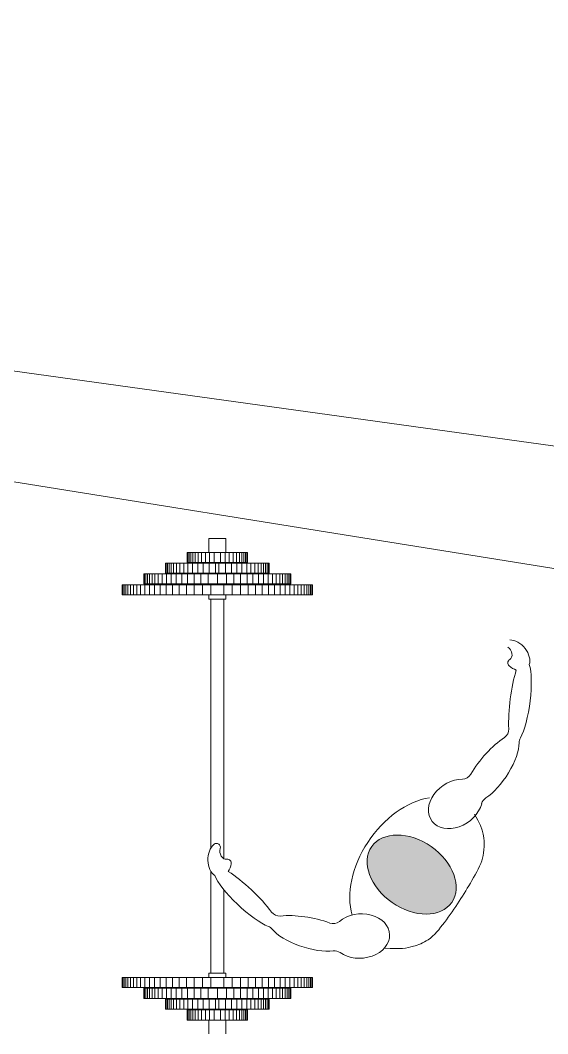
# Model space of a CAD drawing. Header units: metres. Extents: x -2 to 3328848, y -2 to 2725060.
# Drawn here: x 1663065.67 to 1663077.87, y 1362447.67 to 1362471.12 of the extents above; entities that cross this region are included whole.
import ezdxf

# ---------------------------------------------------------------- set-up
doc = ezdxf.new("R2010")
doc.units = ezdxf.units.M
doc.layers.get('0').update_dxf_attribs({"color": 253, "lineweight": 0})
for name, color, linetype, lineweight in [('ICT_TOMAS', 1, 'Continuous', 0), ('muebles', 253, 'Continuous', 0), ('NOFIJO', 253, 'Continuous', 0)]:
    doc.layers.add(name, color=color, linetype=linetype, lineweight=lineweight)

msp = doc.modelspace()

# ---------------------------------------------------------------- hatches: boundary and pattern name
at = {"linetype": 'Continuous'}
h = msp.add_hatch(color=256, dxfattribs=at)
edge = h.paths.add_edge_path()
edge.add_ellipse((1663074.72, 1362451.357), major_axis=(0.925, -0.646), ratio=0.700346, start_angle=0, end_angle=360)

# ---------------------------------------------------------------- linework, layer by layer
for centre, radius, start, end in [((1663077.033, 1362456.252), 0.09, 120.5309, 229.9141), ((1663076.741, 1362454.714), 0.225, 303.2807, 3.0365), ((1663077.43, 1362454.409), 0.225, 150.9896, 180.423), ((1663075.893, 1362453.79), 0.225, 269.8368, 330.0718), ((1663076.556, 1362452.939), 0.225, 122.3074, 165.0377), ((1663070.207, 1362451.988), 0.09, 342.436, 129.3293), ((1663070.458, 1362451.622), 0.09, 349.595, 98.9782), ((1663071.662, 1362450.621), 0.225, 216.4726, 276.2284), ((1663072.904, 1362450.447), 0.225, 249.4373, 309.6724), ((1663071.325, 1362449.947), 0.225, 39.0861, 68.5195), ((1663072.934, 1362449.369), 0.225, 54.4714, 97.2017)]:
    msp.add_arc(centre, radius, start, end, dxfattribs=at)
for centre, major_axis, ratio, start_param, end_param in [((1663077.117, 1362456.429), (-0.264, 0.307), 0.68048, 3.533026, 5.756961), ((1663076.907, 1362456.479), (0.075, -0.153), 0.730846, 6.340712, 8.543006), ((1663077.229, 1362455.359), (0.127, 1.06), 0.221383, 0.835905, 2.236055), ((1663077.117, 1362456.429), (-0.264, 0.307), 0.68048, 8.088901, 8.590018), ((1663077.229, 1362455.359), (0.128, 0.961), 0.233809, 3.678872, 5.840224), ((1663076.637, 1362453.838), (0.665, 0.788), 0.3457, 0.860123, 2.051551), ((1663076.637, 1362453.838), (0.49, 0.762), 0.376057, 3.821727, 5.76129), ((1663075.733, 1362452.992), (0.551, 0.39), 0.760418, 0.817247, 5.541544)]:
    msp.add_ellipse(centre, major_axis=major_axis, ratio=ratio, start_param=start_param, end_param=end_param, dxfattribs=at)
at = {"linetype": 'Continuous', "extrusion": (0, 0, -1)}
for centre, major_axis, ratio, start_param, end_param in [((1663074.782, 1362451.446), (-1.08, -1.545), 0.668353, 6.772108, 8.852252), ((1663070.281, 1362451.705), (0.008, 0.404), 0.68048, 3.533026, 5.756961), ((1663070.411, 1362451.877), (0.04, -0.166), 0.730846, 6.340712, 8.543006), ((1663070.281, 1362451.705), (0.008, 0.404), 0.68048, 8.088901, 8.590018), ((1663070.876, 1362450.808), (-0.772, 0.737), 0.221383, 0.835905, 2.236055), ((1663070.876, 1362450.808), (-0.71, 0.66), 0.233809, 3.678872, 5.840224), ((1663073.536, 1362449.934), (-0.673, -0.049), 0.760418, 0.817247, 5.541544), ((1663072.299, 1362450.011), (-1.014, 0.185), 0.3457, 0.860123, 2.051551), ((1663072.299, 1362450.011), (-0.863, 0.276), 0.376057, 3.821727, 5.76129)]:
    msp.add_ellipse(centre, major_axis=major_axis, ratio=ratio, start_param=start_param, end_param=end_param, dxfattribs=at)
at = {"linetype": 'Continuous'}
msp.add_ellipse((1663074.72, 1362451.357), major_axis=(0.925, -0.646), ratio=0.700346, dxfattribs=at)
msp.add_open_spline([(1663074.089, 1362449.658), (1663074.471, 1362449.624), (1663074.701, 1362449.671), (1663075.149, 1362449.828), (1663075.635, 1362450.442), (1663076.038, 1362451.078), (1663076.365, 1362451.664), (1663076.404, 1362452.011), (1663076.409, 1362452.363), (1663076.172, 1362452.753)], degree=3, knots=[0.0184162, 0.0184162, 0.0184162, 0.0184162, 0.0807454, 0.1249742, 0.1827895, 0.3115822, 0.3833877, 0.4196443, 0.4709363, 0.4709363, 0.4709363, 0.4709363], dxfattribs=at)
at = {"layer": 'ICT_TOMAS'}
for points in [[(1663007.058, 1362471.122), (1663132.637, 1362453.685)], [(1663007.058, 1362469.827), (1663132.818, 1362449.64), (1663141.198, 1362449.64), (1663141.198, 1362451.001)]]:
    msp.add_lwpolyline(points, dxfattribs=at)
at = {"layer": 'muebles'}
for p, q in [((1663070.028, 1362459.13), (1663070.028, 1362458.812)), ((1663070.028, 1362459.13), (1663070.424, 1362459.13)), ((1663070.326, 1362459.13), (1663070.126, 1362459.13)), ((1663070.424, 1362459.13), (1663070.424, 1362458.812)), ((1663069.526, 1362458.812), (1663069.526, 1362458.58)), ((1663069.526, 1362458.812), (1663070.326, 1362458.812)), ((1663069.543, 1362458.812), (1663069.543, 1362458.58)), ((1663069.571, 1362458.812), (1663069.571, 1362458.58)), ((1663069.609, 1362458.812), (1663069.609, 1362458.58)), ((1663069.657, 1362458.812), (1663069.657, 1362458.58)), ((1663069.715, 1362458.812), (1663069.715, 1362458.58)), ((1663069.783, 1362458.812), (1663069.783, 1362458.58)), ((1663069.861, 1362458.812), (1663069.861, 1362458.58)), ((1663069.949, 1362458.812), (1663069.949, 1362458.58)), ((1663070.047, 1362458.812), (1663070.047, 1362458.58)), ((1663070.926, 1362458.812), (1663070.126, 1362458.812)), ((1663070.155, 1362458.812), (1663070.155, 1362458.58)), ((1663070.296, 1362458.812), (1663070.296, 1362458.58)), ((1663070.404, 1362458.812), (1663070.404, 1362458.58)), ((1663070.502, 1362458.812), (1663070.502, 1362458.58)), ((1663070.59, 1362458.812), (1663070.59, 1362458.58)), ((1663070.668, 1362458.812), (1663070.668, 1362458.58)), ((1663070.736, 1362458.812), (1663070.736, 1362458.58)), ((1663070.794, 1362458.812), (1663070.794, 1362458.58)), ((1663070.842, 1362458.812), (1663070.842, 1362458.58)), ((1663070.88, 1362458.812), (1663070.88, 1362458.58)), ((1663070.908, 1362458.812), (1663070.908, 1362458.58)), ((1663070.926, 1362458.812), (1663070.926, 1362458.58)), ((1663070.226, 1362458.562), (1663069.026, 1362458.562)), ((1663069.026, 1362458.562), (1663069.026, 1362458.33)), ((1663069.043, 1362458.562), (1663069.043, 1362458.33)), ((1663069.071, 1362458.562), (1663069.071, 1362458.33)), ((1663069.109, 1362458.562), (1663069.109, 1362458.33)), ((1663069.157, 1362458.562), (1663069.157, 1362458.33)), ((1663069.215, 1362458.562), (1663069.215, 1362458.33)), ((1663069.283, 1362458.562), (1663069.283, 1362458.33)), ((1663069.361, 1362458.562), (1663069.361, 1362458.33)), ((1663069.449, 1362458.562), (1663069.449, 1362458.33)), ((1663070.226, 1362458.58), (1663069.526, 1362458.58)), ((1663069.547, 1362458.562), (1663069.547, 1362458.33)), ((1663069.655, 1362458.562), (1663069.655, 1362458.33)), ((1663069.773, 1362458.562), (1663069.773, 1362458.33)), ((1663069.901, 1362458.562), (1663069.901, 1362458.33)), ((1663070.028, 1362458.58), (1663070.028, 1362458.562)), ((1663070.039, 1362458.562), (1663070.039, 1362458.33)), ((1663070.126, 1362458.58), (1663070.326, 1362458.58)), ((1663070.326, 1362458.58), (1663070.126, 1362458.58)), ((1663070.187, 1362458.562), (1663070.187, 1362458.33)), ((1663070.226, 1362458.58), (1663070.926, 1362458.58)), ((1663070.226, 1362458.562), (1663071.426, 1362458.562)), ((1663070.264, 1362458.562), (1663070.264, 1362458.33)), ((1663070.412, 1362458.562), (1663070.412, 1362458.33)), ((1663070.424, 1362458.58), (1663070.424, 1362458.562)), ((1663070.55, 1362458.562), (1663070.55, 1362458.33)), ((1663070.678, 1362458.562), (1663070.678, 1362458.33)), ((1663070.796, 1362458.562), (1663070.796, 1362458.33)), ((1663070.904, 1362458.562), (1663070.904, 1362458.33)), ((1663071.002, 1362458.562), (1663071.002, 1362458.33)), ((1663071.09, 1362458.562), (1663071.09, 1362458.33)), ((1663071.168, 1362458.562), (1663071.168, 1362458.33)), ((1663071.236, 1362458.562), (1663071.236, 1362458.33)), ((1663071.294, 1362458.562), (1663071.294, 1362458.33)), ((1663071.342, 1362458.562), (1663071.342, 1362458.33)), ((1663071.38, 1362458.562), (1663071.38, 1362458.33)), ((1663071.408, 1362458.562), (1663071.408, 1362458.33)), ((1663071.426, 1362458.562), (1663071.426, 1362458.33)), ((1663068.526, 1362458.312), (1663068.526, 1362458.08)), ((1663069.026, 1362458.312), (1663068.526, 1362458.312)), ((1663068.543, 1362458.312), (1663068.543, 1362458.08)), ((1663068.571, 1362458.312), (1663068.571, 1362458.08)), ((1663068.609, 1362458.312), (1663068.609, 1362458.08)), ((1663068.657, 1362458.312), (1663068.657, 1362458.08)), ((1663068.715, 1362458.312), (1663068.715, 1362458.08)), ((1663068.783, 1362458.312), (1663068.783, 1362458.08)), ((1663068.861, 1362458.312), (1663068.861, 1362458.08)), ((1663068.949, 1362458.312), (1663068.949, 1362458.08)), ((1663070.226, 1362458.33), (1663069.026, 1362458.33)), ((1663070.226, 1362458.312), (1663069.026, 1362458.312)), ((1663069.047, 1362458.312), (1663069.047, 1362458.08)), ((1663069.155, 1362458.312), (1663069.155, 1362458.08)), ((1663069.273, 1362458.312), (1663069.273, 1362458.08)), ((1663069.401, 1362458.312), (1663069.401, 1362458.08)), ((1663069.539, 1362458.312), (1663069.539, 1362458.08)), ((1663069.687, 1362458.312), (1663069.687, 1362458.08)), ((1663069.845, 1362458.312), (1663069.845, 1362458.08)), ((1663070.013, 1362458.312), (1663070.013, 1362458.08)), ((1663070.028, 1362458.33), (1663070.028, 1362458.312)), ((1663070.226, 1362458.33), (1663071.426, 1362458.33)), ((1663070.226, 1362458.312), (1663071.426, 1362458.312)), ((1663070.226, 1362458.312), (1663070.226, 1362458.08)), ((1663070.424, 1362458.33), (1663070.424, 1362458.312)), ((1663070.438, 1362458.312), (1663070.438, 1362458.08)), ((1663070.606, 1362458.312), (1663070.606, 1362458.08)), ((1663070.764, 1362458.312), (1663070.764, 1362458.08)), ((1663070.912, 1362458.312), (1663070.912, 1362458.08)), ((1663071.05, 1362458.312), (1663071.05, 1362458.08)), ((1663071.178, 1362458.312), (1663071.178, 1362458.08)), ((1663071.296, 1362458.312), (1663071.296, 1362458.08)), ((1663071.404, 1362458.312), (1663071.404, 1362458.08)), ((1663071.426, 1362458.312), (1663071.926, 1362458.312)), ((1663071.502, 1362458.312), (1663071.502, 1362458.08)), ((1663071.59, 1362458.312), (1663071.59, 1362458.08)), ((1663071.668, 1362458.312), (1663071.668, 1362458.08)), ((1663071.736, 1362458.312), (1663071.736, 1362458.08)), ((1663071.794, 1362458.312), (1663071.794, 1362458.08)), ((1663071.842, 1362458.312), (1663071.842, 1362458.08)), ((1663071.88, 1362458.312), (1663071.88, 1362458.08)), ((1663071.908, 1362458.312), (1663071.908, 1362458.08)), ((1663071.926, 1362458.312), (1663071.926, 1362458.08)), ((1663068.526, 1362458.062), (1663068.026, 1362458.062)), ((1663068.026, 1362458.062), (1663068.026, 1362457.83)), ((1663068.043, 1362458.062), (1663068.043, 1362457.83)), ((1663068.071, 1362458.062), (1663068.071, 1362457.83)), ((1663068.109, 1362458.062), (1663068.109, 1362457.83)), ((1663068.157, 1362458.062), (1663068.157, 1362457.83)), ((1663068.215, 1362458.062), (1663068.215, 1362457.83)), ((1663068.283, 1362458.062), (1663068.283, 1362457.83)), ((1663068.361, 1362458.062), (1663068.361, 1362457.83)), ((1663068.449, 1362458.062), (1663068.449, 1362457.83)), ((1663069.026, 1362458.08), (1663068.526, 1362458.08)), ((1663069.026, 1362458.062), (1663068.526, 1362458.062)), ((1663068.547, 1362458.062), (1663068.547, 1362457.83)), ((1663068.655, 1362458.062), (1663068.655, 1362457.83)), ((1663068.773, 1362458.062), (1663068.773, 1362457.83)), ((1663068.901, 1362458.062), (1663068.901, 1362457.83)), ((1663070.226, 1362458.08), (1663069.026, 1362458.08)), ((1663070.226, 1362458.062), (1663069.026, 1362458.062)), ((1663069.039, 1362458.062), (1663069.039, 1362457.83)), ((1663069.187, 1362458.062), (1663069.187, 1362457.83)), ((1663069.345, 1362458.062), (1663069.345, 1362457.83)), ((1663069.513, 1362458.062), (1663069.513, 1362457.83)), ((1663069.691, 1362458.062), (1663069.691, 1362457.83)), ((1663069.879, 1362458.062), (1663069.879, 1362457.83)), ((1663070.028, 1362458.08), (1663070.028, 1362458.062)), ((1663070.077, 1362458.062), (1663070.077, 1362457.83)), ((1663070.226, 1362458.08), (1663071.426, 1362458.08)), ((1663070.226, 1362458.062), (1663071.426, 1362458.062)), ((1663070.374, 1362458.062), (1663070.374, 1362457.83)), ((1663070.424, 1362458.08), (1663070.424, 1362458.062)), ((1663070.572, 1362458.062), (1663070.572, 1362457.83)), ((1663070.76, 1362458.062), (1663070.76, 1362457.83)), ((1663070.938, 1362458.062), (1663070.938, 1362457.83)), ((1663071.106, 1362458.062), (1663071.106, 1362457.83)), ((1663071.264, 1362458.062), (1663071.264, 1362457.83)), ((1663071.412, 1362458.062), (1663071.412, 1362457.83)), ((1663071.426, 1362458.08), (1663071.926, 1362458.08)), ((1663071.426, 1362458.062), (1663071.926, 1362458.062)), ((1663071.55, 1362458.062), (1663071.55, 1362457.83)), ((1663071.678, 1362458.062), (1663071.678, 1362457.83)), ((1663071.796, 1362458.062), (1663071.796, 1362457.83)), ((1663071.904, 1362458.062), (1663071.904, 1362457.83)), ((1663071.926, 1362458.062), (1663072.426, 1362458.062)), ((1663072.002, 1362458.062), (1663072.002, 1362457.83)), ((1663072.09, 1362458.062), (1663072.09, 1362457.83)), ((1663072.168, 1362458.062), (1663072.168, 1362457.83)), ((1663072.236, 1362458.062), (1663072.236, 1362457.83)), ((1663072.294, 1362458.062), (1663072.294, 1362457.83)), ((1663072.342, 1362458.062), (1663072.342, 1362457.83)), ((1663072.38, 1362458.062), (1663072.38, 1362457.83)), ((1663072.408, 1362458.062), (1663072.408, 1362457.83)), ((1663072.426, 1362458.062), (1663072.426, 1362457.83)), ((1663069.026, 1362457.83), (1663068.026, 1362457.83)), ((1663070.226, 1362457.83), (1663069.026, 1362457.83)), ((1663070.028, 1362457.732), (1663070.028, 1362457.83)), ((1663070.226, 1362457.732), (1663070.028, 1362457.732)), ((1663070.078, 1362457.732), (1663070.078, 1362451.972)), ((1663070.078, 1362451.972), (1663070.078, 1362457.732)), ((1663070.078, 1362451.972), (1663070.078, 1362457.732)), ((1663070.226, 1362457.83), (1663071.426, 1362457.83)), ((1663070.226, 1362457.732), (1663070.424, 1362457.732)), ((1663070.374, 1362451.726), (1663070.374, 1362457.732)), ((1663070.374, 1362451.726), (1663070.374, 1362457.732)), ((1663070.424, 1362457.732), (1663070.424, 1362457.83)), ((1663071.426, 1362457.83), (1663072.426, 1362457.83)), ((1663070.078, 1362457.058), (1663070.078, 1362451.972)), ((1663070.374, 1362457.058), (1663070.374, 1362451.726)), ((1663070.374, 1362457.058), (1663070.374, 1362451.726)), ((1663070.078, 1362449.073), (1663070.078, 1362451.428)), ((1663070.078, 1362451.428), (1663070.078, 1362449.073)), ((1663070.078, 1362451.428), (1663070.078, 1362449.073)), ((1663070.374, 1362451.011), (1663070.374, 1362449.073)), ((1663070.374, 1362451.011), (1663070.374, 1362449.073)), ((1663070.226, 1362449.073), (1663070.028, 1362449.073)), ((1663070.028, 1362449.073), (1663070.028, 1362448.975)), ((1663070.226, 1362449.073), (1663070.028, 1362449.073)), ((1663070.028, 1362449.073), (1663070.028, 1362448.975)), ((1663070.226, 1362449.073), (1663070.424, 1362449.073)), ((1663070.226, 1362449.073), (1663070.424, 1362449.073)), ((1663070.424, 1362449.073), (1663070.424, 1362448.975)), ((1663070.424, 1362449.073), (1663070.424, 1362448.975)), ((1663069.026, 1362448.975), (1663068.026, 1362448.975)), ((1663068.026, 1362448.742), (1663068.026, 1362448.975)), ((1663069.026, 1362448.975), (1663068.026, 1362448.975)), ((1663068.026, 1362448.742), (1663068.026, 1362448.975)), ((1663068.043, 1362448.742), (1663068.043, 1362448.975)), ((1663068.043, 1362448.742), (1663068.043, 1362448.975)), ((1663068.071, 1362448.742), (1663068.071, 1362448.975)), ((1663068.071, 1362448.742), (1663068.071, 1362448.975)), ((1663068.109, 1362448.742), (1663068.109, 1362448.975)), ((1663068.109, 1362448.742), (1663068.109, 1362448.975)), ((1663068.157, 1362448.742), (1663068.157, 1362448.975)), ((1663068.157, 1362448.742), (1663068.157, 1362448.975)), ((1663068.215, 1362448.742), (1663068.215, 1362448.975)), ((1663068.215, 1362448.742), (1663068.215, 1362448.975)), ((1663068.283, 1362448.742), (1663068.283, 1362448.975)), ((1663068.283, 1362448.742), (1663068.283, 1362448.975)), ((1663068.361, 1362448.742), (1663068.361, 1362448.975)), ((1663068.361, 1362448.742), (1663068.361, 1362448.975)), ((1663068.449, 1362448.742), (1663068.449, 1362448.975)), ((1663068.449, 1362448.742), (1663068.449, 1362448.975)), ((1663068.547, 1362448.742), (1663068.547, 1362448.975)), ((1663068.547, 1362448.742), (1663068.547, 1362448.975)), ((1663068.655, 1362448.742), (1663068.655, 1362448.975)), ((1663068.655, 1362448.742), (1663068.655, 1362448.975)), ((1663068.773, 1362448.742), (1663068.773, 1362448.975)), ((1663068.773, 1362448.742), (1663068.773, 1362448.975)), ((1663068.901, 1362448.742), (1663068.901, 1362448.975)), ((1663068.901, 1362448.742), (1663068.901, 1362448.975)), ((1663070.226, 1362448.975), (1663069.026, 1362448.975)), ((1663070.226, 1362448.975), (1663069.026, 1362448.975)), ((1663069.039, 1362448.742), (1663069.039, 1362448.975)), ((1663069.039, 1362448.742), (1663069.039, 1362448.975)), ((1663069.187, 1362448.742), (1663069.187, 1362448.975)), ((1663069.187, 1362448.742), (1663069.187, 1362448.975)), ((1663069.345, 1362448.742), (1663069.345, 1362448.975)), ((1663069.345, 1362448.742), (1663069.345, 1362448.975)), ((1663069.513, 1362448.742), (1663069.513, 1362448.975)), ((1663069.513, 1362448.742), (1663069.513, 1362448.975)), ((1663069.691, 1362448.742), (1663069.691, 1362448.975)), ((1663069.879, 1362448.742), (1663069.879, 1362448.975)), ((1663070.077, 1362448.742), (1663070.077, 1362448.975)), ((1663070.077, 1362448.742), (1663070.077, 1362448.975)), ((1663070.226, 1362448.975), (1663071.426, 1362448.975)), ((1663070.226, 1362448.975), (1663071.426, 1362448.975)), ((1663070.374, 1362448.742), (1663070.374, 1362448.975)), ((1663070.374, 1362448.742), (1663070.374, 1362448.975)), ((1663070.572, 1362448.742), (1663070.572, 1362448.975)), ((1663070.76, 1362448.742), (1663070.76, 1362448.975)), ((1663070.76, 1362448.742), (1663070.76, 1362448.975)), ((1663070.938, 1362448.742), (1663070.938, 1362448.975)), ((1663070.938, 1362448.742), (1663070.938, 1362448.975)), ((1663071.106, 1362448.742), (1663071.106, 1362448.975)), ((1663071.106, 1362448.742), (1663071.106, 1362448.975)), ((1663071.264, 1362448.742), (1663071.264, 1362448.975)), ((1663071.264, 1362448.742), (1663071.264, 1362448.975)), ((1663071.412, 1362448.742), (1663071.412, 1362448.975)), ((1663071.412, 1362448.742), (1663071.412, 1362448.975)), ((1663071.426, 1362448.975), (1663072.426, 1362448.975)), ((1663071.426, 1362448.975), (1663072.426, 1362448.975)), ((1663071.55, 1362448.742), (1663071.55, 1362448.975)), ((1663071.55, 1362448.742), (1663071.55, 1362448.975)), ((1663071.678, 1362448.742), (1663071.678, 1362448.975)), ((1663071.678, 1362448.742), (1663071.678, 1362448.975)), ((1663071.796, 1362448.742), (1663071.796, 1362448.975)), ((1663071.796, 1362448.742), (1663071.796, 1362448.975)), ((1663071.904, 1362448.742), (1663071.904, 1362448.975)), ((1663071.904, 1362448.742), (1663071.904, 1362448.975)), ((1663072.002, 1362448.742), (1663072.002, 1362448.975)), ((1663072.002, 1362448.742), (1663072.002, 1362448.975)), ((1663072.09, 1362448.742), (1663072.09, 1362448.975)), ((1663072.09, 1362448.742), (1663072.09, 1362448.975)), ((1663072.168, 1362448.742), (1663072.168, 1362448.975)), ((1663072.168, 1362448.742), (1663072.168, 1362448.975)), ((1663072.236, 1362448.742), (1663072.236, 1362448.975)), ((1663072.236, 1362448.742), (1663072.236, 1362448.975)), ((1663072.294, 1362448.742), (1663072.294, 1362448.975)), ((1663072.294, 1362448.742), (1663072.294, 1362448.975)), ((1663072.342, 1362448.742), (1663072.342, 1362448.975)), ((1663072.342, 1362448.742), (1663072.342, 1362448.975)), ((1663072.38, 1362448.742), (1663072.38, 1362448.975)), ((1663072.38, 1362448.742), (1663072.38, 1362448.975)), ((1663072.408, 1362448.742), (1663072.408, 1362448.975)), ((1663072.408, 1362448.742), (1663072.408, 1362448.975)), ((1663072.426, 1362448.742), (1663072.426, 1362448.975)), ((1663072.426, 1362448.742), (1663072.426, 1362448.975)), ((1663068.526, 1362448.742), (1663068.026, 1362448.742)), ((1663068.526, 1362448.742), (1663068.026, 1362448.742)), ((1663069.026, 1362448.742), (1663068.526, 1362448.742)), ((1663069.026, 1362448.742), (1663068.526, 1362448.742)), ((1663069.026, 1362448.725), (1663068.526, 1362448.725)), ((1663068.526, 1362448.492), (1663068.526, 1362448.725)), ((1663069.026, 1362448.725), (1663068.526, 1362448.725)), ((1663068.526, 1362448.492), (1663068.526, 1362448.725)), ((1663068.543, 1362448.492), (1663068.543, 1362448.725)), ((1663068.543, 1362448.492), (1663068.543, 1362448.725)), ((1663068.571, 1362448.492), (1663068.571, 1362448.725)), ((1663068.571, 1362448.492), (1663068.571, 1362448.725)), ((1663068.609, 1362448.492), (1663068.609, 1362448.725)), ((1663068.609, 1362448.492), (1663068.609, 1362448.725)), ((1663068.657, 1362448.492), (1663068.657, 1362448.725)), ((1663068.657, 1362448.492), (1663068.657, 1362448.725)), ((1663068.715, 1362448.492), (1663068.715, 1362448.725)), ((1663068.715, 1362448.492), (1663068.715, 1362448.725)), ((1663068.783, 1362448.492), (1663068.783, 1362448.725)), ((1663068.783, 1362448.492), (1663068.783, 1362448.725)), ((1663068.861, 1362448.492), (1663068.861, 1362448.725)), ((1663068.861, 1362448.492), (1663068.861, 1362448.725)), ((1663068.949, 1362448.492), (1663068.949, 1362448.725)), ((1663068.949, 1362448.492), (1663068.949, 1362448.725)), ((1663070.226, 1362448.742), (1663069.026, 1362448.742)), ((1663070.226, 1362448.742), (1663069.026, 1362448.742)), ((1663070.226, 1362448.725), (1663069.026, 1362448.725)), ((1663070.226, 1362448.725), (1663069.026, 1362448.725)), ((1663069.047, 1362448.492), (1663069.047, 1362448.725)), ((1663069.047, 1362448.492), (1663069.047, 1362448.725)), ((1663069.155, 1362448.492), (1663069.155, 1362448.725)), ((1663069.155, 1362448.492), (1663069.155, 1362448.725)), ((1663069.273, 1362448.492), (1663069.273, 1362448.725)), ((1663069.273, 1362448.492), (1663069.273, 1362448.725)), ((1663069.401, 1362448.492), (1663069.401, 1362448.725)), ((1663069.401, 1362448.492), (1663069.401, 1362448.725)), ((1663069.539, 1362448.492), (1663069.539, 1362448.725)), ((1663069.539, 1362448.492), (1663069.539, 1362448.725)), ((1663069.687, 1362448.492), (1663069.687, 1362448.725)), ((1663069.845, 1362448.492), (1663069.845, 1362448.725)), ((1663070.013, 1362448.492), (1663070.013, 1362448.725)), ((1663070.013, 1362448.492), (1663070.013, 1362448.725)), ((1663070.028, 1362448.725), (1663070.028, 1362448.742)), ((1663070.028, 1362448.725), (1663070.028, 1362448.742)), ((1663070.226, 1362448.742), (1663071.426, 1362448.742)), ((1663070.226, 1362448.742), (1663071.426, 1362448.742)), ((1663070.226, 1362448.725), (1663071.426, 1362448.725)), ((1663070.226, 1362448.725), (1663071.426, 1362448.725)), ((1663070.226, 1362448.492), (1663070.226, 1362448.725)), ((1663070.424, 1362448.725), (1663070.424, 1362448.742)), ((1663070.438, 1362448.492), (1663070.438, 1362448.725)), ((1663070.606, 1362448.492), (1663070.606, 1362448.725)), ((1663070.764, 1362448.492), (1663070.764, 1362448.725)), ((1663070.764, 1362448.492), (1663070.764, 1362448.725)), ((1663070.912, 1362448.492), (1663070.912, 1362448.725)), ((1663070.912, 1362448.492), (1663070.912, 1362448.725)), ((1663071.05, 1362448.492), (1663071.05, 1362448.725)), ((1663071.05, 1362448.492), (1663071.05, 1362448.725)), ((1663071.178, 1362448.492), (1663071.178, 1362448.725)), ((1663071.178, 1362448.492), (1663071.178, 1362448.725)), ((1663071.296, 1362448.492), (1663071.296, 1362448.725)), ((1663071.296, 1362448.492), (1663071.296, 1362448.725)), ((1663071.404, 1362448.492), (1663071.404, 1362448.725)), ((1663071.404, 1362448.492), (1663071.404, 1362448.725)), ((1663071.426, 1362448.742), (1663071.926, 1362448.742)), ((1663071.426, 1362448.742), (1663071.926, 1362448.742)), ((1663071.426, 1362448.725), (1663071.926, 1362448.725)), ((1663071.426, 1362448.725), (1663071.926, 1362448.725)), ((1663071.502, 1362448.492), (1663071.502, 1362448.725)), ((1663071.502, 1362448.492), (1663071.502, 1362448.725)), ((1663071.59, 1362448.492), (1663071.59, 1362448.725)), ((1663071.59, 1362448.492), (1663071.59, 1362448.725)), ((1663071.668, 1362448.492), (1663071.668, 1362448.725)), ((1663071.668, 1362448.492), (1663071.668, 1362448.725)), ((1663071.736, 1362448.492), (1663071.736, 1362448.725)), ((1663071.736, 1362448.492), (1663071.736, 1362448.725)), ((1663071.794, 1362448.492), (1663071.794, 1362448.725)), ((1663071.794, 1362448.492), (1663071.794, 1362448.725)), ((1663071.842, 1362448.492), (1663071.842, 1362448.725)), ((1663071.842, 1362448.492), (1663071.842, 1362448.725)), ((1663071.88, 1362448.492), (1663071.88, 1362448.725)), ((1663071.88, 1362448.492), (1663071.88, 1362448.725)), ((1663071.908, 1362448.492), (1663071.908, 1362448.725)), ((1663071.908, 1362448.492), (1663071.908, 1362448.725)), ((1663071.926, 1362448.742), (1663072.426, 1362448.742)), ((1663071.926, 1362448.742), (1663072.426, 1362448.742)), ((1663071.926, 1362448.492), (1663071.926, 1362448.725)), ((1663071.926, 1362448.492), (1663071.926, 1362448.725)), ((1663069.026, 1362448.492), (1663068.526, 1362448.492)), ((1663069.026, 1362448.492), (1663068.526, 1362448.492)), ((1663070.226, 1362448.492), (1663069.026, 1362448.492)), ((1663070.226, 1362448.492), (1663069.026, 1362448.492)), ((1663070.226, 1362448.475), (1663069.026, 1362448.475)), ((1663070.226, 1362448.475), (1663069.026, 1362448.475)), ((1663069.026, 1362448.242), (1663069.026, 1362448.475)), ((1663069.026, 1362448.242), (1663069.026, 1362448.475)), ((1663069.043, 1362448.242), (1663069.043, 1362448.475)), ((1663069.043, 1362448.242), (1663069.043, 1362448.475)), ((1663069.071, 1362448.242), (1663069.071, 1362448.475)), ((1663069.071, 1362448.242), (1663069.071, 1362448.475)), ((1663069.109, 1362448.242), (1663069.109, 1362448.475)), ((1663069.109, 1362448.242), (1663069.109, 1362448.475)), ((1663069.157, 1362448.242), (1663069.157, 1362448.475)), ((1663069.157, 1362448.242), (1663069.157, 1362448.475)), ((1663069.215, 1362448.242), (1663069.215, 1362448.475)), ((1663069.215, 1362448.242), (1663069.215, 1362448.475)), ((1663069.283, 1362448.242), (1663069.283, 1362448.475)), ((1663069.283, 1362448.242), (1663069.283, 1362448.475)), ((1663069.361, 1362448.242), (1663069.361, 1362448.475)), ((1663069.361, 1362448.242), (1663069.361, 1362448.475)), ((1663069.449, 1362448.242), (1663069.449, 1362448.475)), ((1663069.449, 1362448.242), (1663069.449, 1362448.475)), ((1663069.547, 1362448.242), (1663069.547, 1362448.475)), ((1663069.547, 1362448.242), (1663069.547, 1362448.475)), ((1663069.655, 1362448.242), (1663069.655, 1362448.475)), ((1663069.773, 1362448.242), (1663069.773, 1362448.475)), ((1663069.901, 1362448.242), (1663069.901, 1362448.475)), ((1663070.028, 1362448.475), (1663070.028, 1362448.492)), ((1663070.028, 1362448.475), (1663070.028, 1362448.492)), ((1663070.039, 1362448.242), (1663070.039, 1362448.475)), ((1663070.039, 1362448.242), (1663070.039, 1362448.475)), ((1663070.187, 1362448.242), (1663070.187, 1362448.475)), ((1663070.187, 1362448.242), (1663070.187, 1362448.475)), ((1663070.226, 1362448.492), (1663071.426, 1362448.492)), ((1663070.226, 1362448.492), (1663071.426, 1362448.492)), ((1663070.226, 1362448.475), (1663071.426, 1362448.475)), ((1663070.226, 1362448.475), (1663071.426, 1362448.475)), ((1663070.264, 1362448.242), (1663070.264, 1362448.475)), ((1663070.412, 1362448.242), (1663070.412, 1362448.475)), ((1663070.424, 1362448.475), (1663070.424, 1362448.492)), ((1663070.55, 1362448.242), (1663070.55, 1362448.475)), ((1663070.678, 1362448.242), (1663070.678, 1362448.475)), ((1663070.796, 1362448.242), (1663070.796, 1362448.475)), ((1663070.796, 1362448.242), (1663070.796, 1362448.475)), ((1663070.904, 1362448.242), (1663070.904, 1362448.475)), ((1663070.904, 1362448.242), (1663070.904, 1362448.475)), ((1663071.002, 1362448.242), (1663071.002, 1362448.475)), ((1663071.002, 1362448.242), (1663071.002, 1362448.475)), ((1663071.09, 1362448.242), (1663071.09, 1362448.475)), ((1663071.09, 1362448.242), (1663071.09, 1362448.475)), ((1663071.168, 1362448.242), (1663071.168, 1362448.475)), ((1663071.168, 1362448.242), (1663071.168, 1362448.475)), ((1663071.236, 1362448.242), (1663071.236, 1362448.475)), ((1663071.236, 1362448.242), (1663071.236, 1362448.475)), ((1663071.294, 1362448.242), (1663071.294, 1362448.475)), ((1663071.294, 1362448.242), (1663071.294, 1362448.475)), ((1663071.342, 1362448.242), (1663071.342, 1362448.475)), ((1663071.342, 1362448.242), (1663071.342, 1362448.475)), ((1663071.38, 1362448.242), (1663071.38, 1362448.475)), ((1663071.38, 1362448.242), (1663071.38, 1362448.475)), ((1663071.408, 1362448.242), (1663071.408, 1362448.475)), ((1663071.408, 1362448.242), (1663071.408, 1362448.475)), ((1663071.426, 1362448.492), (1663071.926, 1362448.492)), ((1663071.426, 1362448.492), (1663071.926, 1362448.492)), ((1663071.426, 1362448.242), (1663071.426, 1362448.475)), ((1663071.426, 1362448.242), (1663071.426, 1362448.475)), ((1663070.226, 1362448.242), (1663069.026, 1362448.242)), ((1663070.226, 1362448.242), (1663069.026, 1362448.242)), ((1663070.226, 1362448.225), (1663069.526, 1362448.225)), ((1663069.526, 1362447.992), (1663069.526, 1362448.225)), ((1663070.226, 1362448.225), (1663069.526, 1362448.225)), ((1663069.526, 1362447.992), (1663069.526, 1362448.225)), ((1663069.543, 1362447.992), (1663069.543, 1362448.225)), ((1663069.543, 1362447.992), (1663069.543, 1362448.225)), ((1663069.571, 1362447.992), (1663069.571, 1362448.225)), ((1663069.571, 1362447.992), (1663069.571, 1362448.225)), ((1663069.609, 1362447.992), (1663069.609, 1362448.225)), ((1663069.657, 1362447.992), (1663069.657, 1362448.225)), ((1663069.715, 1362447.992), (1663069.715, 1362448.225)), ((1663069.783, 1362447.992), (1663069.783, 1362448.225)), ((1663069.861, 1362447.992), (1663069.861, 1362448.225)), ((1663069.949, 1362447.992), (1663069.949, 1362448.225)), ((1663070.028, 1362448.225), (1663070.028, 1362448.242)), ((1663070.028, 1362448.225), (1663070.028, 1362448.242)), ((1663070.047, 1362447.992), (1663070.047, 1362448.225)), ((1663070.047, 1362447.992), (1663070.047, 1362448.225)), ((1663070.326, 1362448.225), (1663070.126, 1362448.225)), ((1663070.126, 1362448.225), (1663070.326, 1362448.225)), ((1663070.326, 1362448.225), (1663070.126, 1362448.225)), ((1663070.126, 1362448.225), (1663070.326, 1362448.225)), ((1663070.155, 1362447.992), (1663070.155, 1362448.225)), ((1663070.155, 1362447.992), (1663070.155, 1362448.225)), ((1663070.226, 1362448.242), (1663071.426, 1362448.242)), ((1663070.226, 1362448.242), (1663071.426, 1362448.242)), ((1663070.226, 1362448.225), (1663070.926, 1362448.225)), ((1663070.226, 1362448.225), (1663070.926, 1362448.225)), ((1663070.296, 1362447.992), (1663070.296, 1362448.225)), ((1663070.404, 1362447.992), (1663070.404, 1362448.225)), ((1663070.424, 1362448.225), (1663070.424, 1362448.242)), ((1663070.502, 1362447.992), (1663070.502, 1362448.225)), ((1663070.59, 1362447.992), (1663070.59, 1362448.225)), ((1663070.668, 1362447.992), (1663070.668, 1362448.225)), ((1663070.736, 1362447.992), (1663070.736, 1362448.225)), ((1663070.736, 1362447.992), (1663070.736, 1362448.225)), ((1663070.794, 1362447.992), (1663070.794, 1362448.225)), ((1663070.794, 1362447.992), (1663070.794, 1362448.225)), ((1663070.842, 1362447.992), (1663070.842, 1362448.225)), ((1663070.842, 1362447.992), (1663070.842, 1362448.225)), ((1663070.88, 1362447.992), (1663070.88, 1362448.225)), ((1663070.88, 1362447.992), (1663070.88, 1362448.225)), ((1663070.908, 1362447.992), (1663070.908, 1362448.225)), ((1663070.908, 1362447.992), (1663070.908, 1362448.225)), ((1663070.926, 1362447.992), (1663070.926, 1362448.225)), ((1663070.926, 1362447.992), (1663070.926, 1362448.225)), ((1663069.526, 1362447.992), (1663070.326, 1362447.992)), ((1663069.526, 1362447.992), (1663070.326, 1362447.992)), ((1663070.028, 1362447.675), (1663070.028, 1362447.992)), ((1663070.028, 1362447.675), (1663070.028, 1362447.992)), ((1663070.926, 1362447.992), (1663070.126, 1362447.992)), ((1663070.926, 1362447.992), (1663070.126, 1362447.992)), ((1663070.424, 1362447.675), (1663070.424, 1362447.992)), ((1663070.424, 1362447.675), (1663070.424, 1362447.992))]:
    msp.add_line(p, q, dxfattribs=at)
at = {"layer": 'NOFIJO'}
for p, q in [((1663070.078, 1362449.746), (1663070.078, 1362451.428)), ((1663070.374, 1362449.746), (1663070.374, 1362451.011)), ((1663070.374, 1362449.746), (1663070.374, 1362451.011))]:
    msp.add_line(p, q, dxfattribs=at)

doc.saveas('drawing.dxf')
